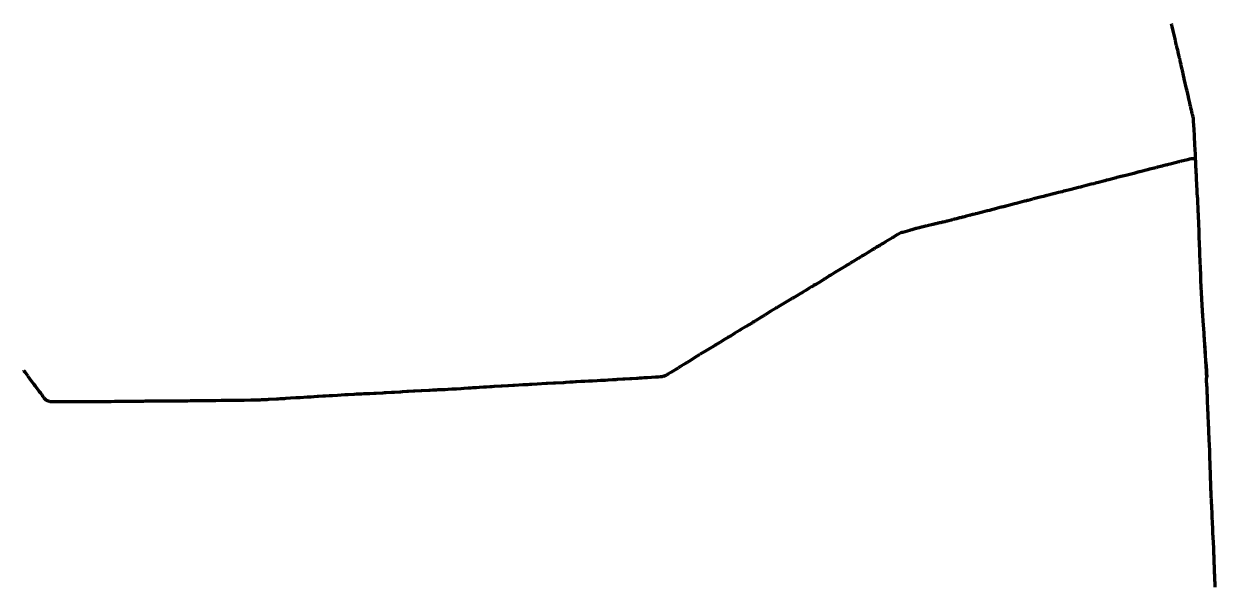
# Model space of a CAD drawing. Header units: metres. Extents: x 602313 to 604741, y 1147636 to 1148001.
# Drawn here: x 603969 to 604741, y 1147636 to 1148001 of the extents above; entities that cross this region are included whole.
import ezdxf

# ---------------------------------------------------------------- set-up
doc = ezdxf.new("R2010")
doc.units = ezdxf.units.M
doc.header["$MEASUREMENT"] = 0
doc.linetypes.add('DGN Style 3', pattern=[189.409098, 135.292213, -54.116885])
doc.linetypes.add('DGN Style 4', pattern=[216.602832, 108.23377, -54.116885, 0.135292, -54.116885])
doc.layers.add('TF_-_R_TOM_2', color=190, linetype='DGN Style 3', lineweight=53)
doc.layers.add('TF_G_---_Ledn-_2', color=40, linetype='DGN Style 4', lineweight=100)

msp = doc.modelspace()

# ---------------------------------------------------------------- linework, layer by layer
at = {"layer": 'TF_-_R_TOM_2'}
msp.add_polyline3d([(604734.89, 1147771.17, 38.697914), (604734.855156, 1147772.010503, 38.694327), (604734.86, 1147772.03, 38.69), (604734.84, 1147772.31, 38.7), (604734.81, 1147772.78, 38.67), (604734.72, 1147774.32, 38.59), (604734.64, 1147775.67, 38.66), (604734.58, 1147776.68, 38.72), (604734.45, 1147778.99, 38.73), (604734.19, 1147783.25, 38.75), (604733.98, 1147786.91, 38.74), (604733.95, 1147787.32, 38.74), (604733.95, 1147787.41, 38.73), (604733.88, 1147788.47, 38.57), (604733.73, 1147791.1, 38.42), (604733.67, 1147792.06, 38.35), (604733.62, 1147792.98, 38.31), (604733.53, 1147794.36, 38.28), (604733.45, 1147795.72, 38.33), (604733.33, 1147797.81, 38.46), (604733.28, 1147798.71, 38.59), (604733.24, 1147799.39, 38.68), (604733.11, 1147801.53, 38.64), (604732.99, 1147803.47, 38.6), (604732.83, 1147806.26, 38.54), (604732.71, 1147808.31, 38.49), (604732.43, 1147812.99, 38.4), (604732.41, 1147813.3, 38.39), (604732.35, 1147814.35, 38.34), (604732.213816, 1147816.672348, 38.269005)], dxfattribs=at)
at = {"layer": 'TF_G_---_Ledn-_2'}
for points in [[(604727.72, 1147915.95, 38.357454), (604727.709913, 1147915.990956, 38.357924), (604727.68, 1147916.69, 38.37), (604727.663745, 1147917.201715, 38.371344), (604727.53, 1147919.71, 38.37), (604727.36, 1147923.12, 38.38), (604727.33, 1147923.58, 38.38), (604727.123377, 1147927.725189, 38.390055), (604727.12, 1147927.75, 38.39), (604727.1, 1147928.1, 38.39), (604727.1, 1147928.14, 38.39), (604727.07, 1147928.79, 38.38), (604727.028948, 1147929.537319, 38.363548), (604726.88, 1147932.44, 38.31), (604726.87, 1147932.63, 38.3), (604726.86, 1147932.83, 38.31), (604726.58, 1147938.23, 38.32), (604726.56, 1147938.62, 38.35), (604726.5, 1147939.77, 38.28), (604726.49, 1147939.89, 38.28), (604726.479922, 1147940.120182, 38.288859), (604726.21, 1147941.15, 38.3), (604726.052189, 1147941.779371, 38.308368), (604725.79, 1147942.88, 38.32), (604725.77, 1147942.99, 38.32), (604725.69, 1147943.32, 38.3), (604725.46, 1147944.3, 38.55), (604725.41, 1147944.53, 38.61), (604725.33, 1147944.85, 38.7), (604725.17, 1147945.55, 39.12), (604725.02, 1147946.18, 39.49), (604724.78, 1147947.19, 40.01), (604724.69, 1147947.59, 40.2), (604724.68, 1147947.63, 40.22), (604724.58, 1147948.04, 40.31), (604724.41, 1147948.77, 40.69), (604724.33, 1147949.15, 40.86), (604724.15, 1147949.88, 40.99), (604724.07, 1147950.24, 41.01), (604723.47, 1147952.81, 40.99), (604723.23133, 1147953.827181, 41.013411), (604723.16, 1147954.14, 41.02), (604722.29, 1147957.93, 41.13), (604722.14, 1147958.59, 41.15), (604722, 1147959.22, 41.13), (604721.34, 1147962.13, 41.16), (604721.16, 1147962.92, 41.11), (604720.4903, 1147965.843811, 41.006281), (604720.47, 1147965.94, 41), (604720.03, 1147967.91, 40.86), (604719.81, 1147968.91, 40.82), (604719.77, 1147969.05, 40.79), (604719.7, 1147969.39, 40.83), (604719.53, 1147970.15, 40.84), (604719.29, 1147971.22, 40.9), (604719.12, 1147971.98, 40.74), (604718.99, 1147972.58, 40.61), (604718.94, 1147972.78, 40.53), (604718.59, 1147974.39, 39.58), (604718.5, 1147974.78, 39.35), (604718.45, 1147975.02, 39.25), (604718.42, 1147975.13, 39.17), (604718.16, 1147976.32, 38.55), (604718.09, 1147976.63, 38.42), (604717.91, 1147977.4, 38.08), (604717.82, 1147977.84, 37.88), (604717.808699, 1147977.8701, 37.871258), (604717.75, 1147978.13, 37.76), (604717.69, 1147978.39, 37.7), (604717.65, 1147978.54, 37.65), (604717.6, 1147978.76, 37.63), (604717.57, 1147978.88, 37.63), (604717.53, 1147979.03, 37.62), (604717.47, 1147979.3, 37.59), (604717.05, 1147981.04, 37.46), (604716.98, 1147981.35, 37.54), (604716.63, 1147982.81, 37.57), (604716.49, 1147983.42, 37.58), (604716.44, 1147983.61, 37.7), (604716.26, 1147984.38, 38.06), (604715.95, 1147985.66, 38.74), (604715.73, 1147986.57, 39.28), (604715.64, 1147986.98, 39.37), (604715.53, 1147987.43, 39.54), (604715.14, 1147989.05, 40.33), (604715.12, 1147989.14, 40.38), (604715.09, 1147989.26, 40.42), (604715.04, 1147989.46, 40.42), (604715, 1147989.63, 40.46), (604714.91923, 1147989.979671, 40.556743), (604714.78, 1147990.61, 40.72), (604714.7, 1147990.93, 40.8), (604714.69, 1147990.97, 40.81), (604714.57, 1147991.49, 40.83), (604714.54, 1147991.65, 40.83), (604714.53, 1147991.68, 40.83), (604713.36, 1147996.77, 40.86), (604712.683648, 1147999.746584, 40.839818), (604712.51, 1148000.48, 40.83), (604712.46, 1148000.69, 40.83), (604712.32, 1148001.32, 40.83), (604712.3, 1148001.39, 40.82)], [(604727.81, 1147914.02, 38.388525), (604727.690232, 1147914.001201, 38.398626), (604727.599434, 1147913.982776, 38.406384), (604726.83, 1147913.97, 38.47), (604726.55, 1147913.97, 38.44), (604726.458886, 1147913.965855, 38.425011), (604725.62, 1147913.92, 38.27), (604725.046942, 1147913.893621, 38.255703), (604723.95, 1147913.64, 38.23), (604723.781296, 1147913.598431, 38.225746), (604722.54, 1147913.29, 38.21), (604717.8, 1147912.1, 38.06), (604717.58, 1147912.04, 38.05), (604716.98, 1147911.89, 38.03), (604712.32, 1147910.72, 37.91), (604709.35, 1147909.98, 37.8), (604708.95, 1147909.88, 37.8), (604708.36, 1147909.73, 37.85), (604707.43, 1147909.5, 37.91), (604706.61, 1147909.29, 37.76), (604706.32, 1147909.22, 37.78), (604705.32, 1147908.97, 37.73), (604705.05, 1147908.9, 37.84), (604704.31, 1147908.71, 37.82), (604703.183996, 1147908.427765, 37.795142), (604702.61, 1147908.29, 37.78), (604702.56, 1147908.27, 37.81), (604702.48, 1147908.25, 37.79), (604702.22, 1147908.19, 37.77), (604701.2, 1147907.93, 37.77), (604701.06, 1147907.9, 37.77), (604698.26, 1147907.19, 37.74), (604698.15, 1147907.16, 37.73), (604698.04, 1147907.13, 37.73), (604696.79, 1147906.82, 37.72), (604692.64, 1147905.77, 37.68), (604691.69, 1147905.53, 37.68), (604691.211291, 1147905.405779, 37.668647), (604690.49, 1147905.23, 37.65), (604687.73, 1147904.52, 37.62), (604682.61, 1147903.22, 37.57), (604681.6, 1147902.96, 37.56), (604680.79, 1147902.76, 37.62), (604680.55, 1147902.7, 37.62), (604680.51, 1147902.69, 37.61), (604679.41, 1147902.41, 37.53), (604679.218771, 1147902.363561, 37.530585), (604678.88, 1147902.27, 37.53), (604678.48, 1147902.17, 37.51), (604676.83, 1147901.74, 37.49), (604676.73, 1147901.71, 37.51), (604676.64, 1147901.69, 37.5), (604676.31, 1147901.6, 37.5), (604671.66, 1147900.39, 37.45), (604670.12, 1147899.99, 37.35), (604669.63, 1147899.86, 37.46), (604669.12, 1147899.73, 37.45), (604667.324878, 1147899.259395, 37.482691), (604665.81, 1147898.88, 37.51), (604662.91, 1147898.14, 37.47), (604662.7, 1147898.08, 37.47), (604662.38, 1147898, 37.44), (604662.2, 1147897.96, 37.45), (604661.68, 1147897.82, 37.44), (604660.28, 1147897.47, 37.45), (604657.89, 1147896.86, 37.47), (604656.98, 1147896.62, 37.47), (604653.85, 1147895.83, 37.48), (604653.2, 1147895.66, 37.48), (604652.01, 1147895.36, 37.48), (604647.23, 1147894.14, 37.47), (604643.52, 1147893.2, 37.51), (604643.418891, 1147893.174831, 37.512722), (604642.27, 1147892.88, 37.53), (604641.89, 1147892.78, 37.56), (604641.35, 1147892.64, 37.57), (604639.03, 1147892.05, 37.53), (604636.7, 1147891.46, 37.53), (604635.97, 1147891.28, 37.51), (604635.52, 1147891.16, 37.54), (604633.48, 1147890.64, 37.53), (604631.57, 1147890.16, 37.48), (604631.54, 1147890.15, 37.48), (604631.49, 1147890.14, 37.48), (604631.456384, 1147890.132424, 37.480897), (604631.14, 1147890.05, 37.47), (604630.56, 1147889.9, 37.54), (604629.37, 1147889.59, 37.52), (604627.27, 1147889.04, 37.56), (604622.87, 1147887.9, 37.54), (604622.68, 1147887.85, 37.54), (604622.56, 1147887.82, 37.54), (604622.48, 1147887.8, 37.54), (604619.482078, 1147887.019429, 37.557378), (604618.7, 1147886.82, 37.56), (604617.71, 1147886.56, 37.55), (604617.12, 1147886.41, 37.52), (604614.1, 1147885.62, 37.49), (604612.49, 1147885.21, 37.48), (604609.76, 1147884.5, 37.5), (604607.607996, 1147883.935494, 37.505823), (604606.74, 1147883.72, 37.51), (604605.03, 1147883.28, 37.52), (604605.01, 1147883.27, 37.52), (604604.4, 1147883.12, 37.56), (604604.11, 1147883.04, 37.63), (604603.4, 1147882.86, 37.83), (604603.17, 1147882.8, 37.81), (604602.5, 1147882.63, 37.79), (604602.35, 1147882.59, 37.76), (604601.99, 1147882.5, 37.85), (604597.98, 1147881.47, 37.99), (604597.49, 1147881.34, 38.02), (604595.614326, 1147880.864296, 38.121695), (604594.31, 1147880.53, 38.19), (604593.1, 1147880.23, 38.26), (604592.77, 1147880.15, 38.29), (604589.9, 1147879.42, 38.01), (604588.94, 1147879.18, 37.95), (604586.55, 1147878.58, 37.9), (604585.47, 1147878.31, 37.92), (604585.119774, 1147878.222161, 37.879789), (604584.65, 1147878.09, 37.83), (604583.73198, 1147877.849741, 37.721909), (604583.46, 1147877.78, 37.69), (604582.72, 1147877.6, 37.61), (604581.95, 1147877.4, 37.69), (604581.4, 1147877.26, 37.68), (604581.17, 1147877.2, 37.69), (604579.2, 1147876.7, 37.68), (604578.16, 1147876.44, 37.63), (604577.3, 1147876.22, 37.67), (604576.81, 1147876.1, 37.6), (604576.26, 1147875.96, 37.63), (604575.53, 1147875.78, 37.69), (604574.81, 1147875.59, 37.6), (604574.63, 1147875.55, 37.56), (604574.41, 1147875.49, 37.56), (604574.23, 1147875.45, 37.56), (604573.61001, 1147875.290939, 37.598748), (604572.94, 1147875.11, 37.64), (604571.819471, 1147874.806355, 37.591935), (604571.63, 1147874.77, 37.58), (604571, 1147874.63, 37.56), (604570.543624, 1147874.531583, 37.52016), (604570.14, 1147874.42, 37.49), (604569.64, 1147874.27, 37.49), (604569.57, 1147874.26, 37.49), (604568.0396, 1147873.821032, 37.500431), (604567.95, 1147873.8, 37.5), (604567.27, 1147873.63, 37.51), (604566.87, 1147873.53, 37.46), (604566.561838, 1147873.45117, 37.403858), (604566.51, 1147873.44, 37.39), (604566.28, 1147873.39, 37.25), (604565.96, 1147873.31, 37.14), (604565.37, 1147873.17, 36.86), (604564.28, 1147872.92, 36.3), (604564.27, 1147872.92, 36.3), (604563.75, 1147872.8, 36.24), (604563.42, 1147872.72, 36), (604563.21, 1147872.67, 35.92), (604562.56, 1147872.52, 35.89), (604561.98, 1147872.39, 35.87), (604561.82, 1147872.35, 35.86), (604561.59, 1147872.3, 35.89), (604561.16, 1147872.2, 36.09), (604560.94, 1147872.15, 36.18), (604559.88, 1147871.9, 36.96), (604559.57, 1147871.83, 37.16), (604559.28, 1147871.76, 37.34), (604559.215768, 1147871.746282, 37.376711), (604559.2, 1147871.75, 37.39), (604559.13, 1147871.73, 37.41), (604559.06, 1147871.71, 37.45), (604558.98, 1147871.69, 37.49), (604558.35, 1147871.54, 37.69), (604558.02, 1147871.47, 37.72), (604557.7, 1147871.39, 37.69), (604556.743507, 1147871.155567, 37.715312), (604554.82, 1147870.71, 37.76), (604554.101075, 1147870.53856, 37.78422), (604553.94, 1147870.5, 37.79), (604553.73, 1147870.45, 37.79), (604553.43, 1147870.38, 37.83), (604552.976018, 1147870.28084, 37.857842), (604552.92, 1147870.27, 37.86), (604551.991156, 1147870.050599, 37.972696), (604551.980542, 1147870.009987, 37.968576), (604551.91, 1147869.99, 37.98), (604551.62, 1147869.92, 38.02), (604551.33, 1147869.86, 38.02), (604551.32, 1147869.85, 38.02), (604550.57, 1147869.67, 38.1), (604550.341957, 1147869.62247, 38.143197), (604549.55, 1147869.43, 38.28), (604548.2, 1147869.09, 38.36), (604547.89, 1147869.02, 38.36), (604547.1, 1147868.82, 38.35), (604546.7, 1147868.72, 38.33), (604546.652903, 1147868.70661, 38.33395), (604543.45, 1147867.79, 38.27), (604543.01, 1147867.66, 38.26), (604542.83, 1147867.61, 38.25), (604542.72, 1147867.58, 38.25), (604539.67, 1147866.7, 38.17), (604538.17, 1147866.26, 38.21), (604537.61, 1147866.1, 38.19), (604536.875004, 1147865.890007, 38.18908), (604535.47, 1147865.15, 38.19), (604535.23, 1147865.03, 38.19), (604534.89434, 1147864.849509, 38.185872), (604533.163467, 1147863.824148, 38.167734), (604532.2, 1147863.24, 38.16), (604531.96, 1147863.09, 38.16), (604531.8, 1147862.99, 38.15), (604531.56, 1147862.84, 38.15), (604527.09, 1147860.11, 38.07), (604525.44, 1147859.11, 38.11), (604524.86, 1147858.75, 38.11), (604523.23, 1147857.76, 38.06), (604522.653447, 1147857.401706, 38.066292), (604521.3, 1147856.59, 38.07), (604520, 1147855.81, 38.03), (604519.74, 1147855.65, 38.06), (604519.22, 1147855.34, 38.12), (604519.01, 1147855.21, 38.14), (604518.462693, 1147854.884445, 38.1135), (604517.79, 1147854.47, 38.08), (604517.1, 1147854.06, 38.13), (604515.45, 1147853.07, 38.16), (604514.73, 1147852.63, 38.15), (604514.11, 1147852.26, 38.14), (604513.74, 1147852.04, 38.12), (604512.72, 1147851.42, 38.09), (604512.37, 1147851.21, 38.07), (604512.115613, 1147851.060426, 38.05396), (604511.05, 1147850.42, 38), (604510.66, 1147850.18, 37.99), (604509.95, 1147849.75, 37.95), (604509.36, 1147849.4, 37.94), (604509.04, 1147849.2, 37.94), (604508.94, 1147849.14, 37.94), (604506.17, 1147847.47, 38.01), (604504.44, 1147846.44, 37.93), (604504.04, 1147846.19, 37.93), (604502.92, 1147845.52, 37.93), (604501.6, 1147844.72, 37.96), (604501.526198, 1147844.680154, 37.961763), (604497.93, 1147842.47, 37.97), (604497.91, 1147842.46, 37.97), (604497.9, 1147842.46, 37.97), (604497.88, 1147842.45, 37.97), (604494.24, 1147840.22, 38.02), (604492.19, 1147838.96, 38.06), (604491.8, 1147838.72, 38.07), (604490.996006, 1147838.228485, 38.073852), (604490.66, 1147838.02, 38.07), (604487.754204, 1147836.172063, 38.087226), (604487.5, 1147836.02, 38.09), (604486.72, 1147835.54, 38.11), (604485.06, 1147834.53, 38.12), (604481.84, 1147832.58, 38.13), (604480.47462, 1147831.746444, 38.144303), (604480.37, 1147831.69, 38.15), (604479.07, 1147830.9, 38.16), (604477.64, 1147830.04, 38.17), (604475.47, 1147828.72, 38.2), (604473.549923, 1147827.563983, 38.211139), (604472.53, 1147826.96, 38.22), (604472.37, 1147826.86, 38.22), (604469.6, 1147825.22, 38.26), (604467.47, 1147823.96, 38.3), (604466.85, 1147823.6, 38.31), (604466.546791, 1147823.422654, 38.318572), (604466.09, 1147823.15, 38.33), (604462.81, 1147821.17, 38.35), (604459.581651, 1147819.229783, 38.401536), (604457.62, 1147818.07, 38.43), (604456.78, 1147817.57, 38.45), (604456.686698, 1147817.516913, 38.446769), (604456.16, 1147817.19, 38.45), (604452.88, 1147815.17, 38.53), (604449.041257, 1147812.798531, 38.646308), (604448.61, 1147812.54, 38.66), (604447.75, 1147812.01, 38.69), (604446.97, 1147811.53, 38.7), (604442.81, 1147808.98, 38.79), (604441.56, 1147808.22, 38.82), (604440.82, 1147807.77, 38.83), (604438.54187, 1147806.366657, 38.860634), (604438.45, 1147806.32, 38.86), (604436.88, 1147805.36, 38.89), (604433.43, 1147803.26, 38.98), (604432.55, 1147802.73, 39), (604429.55, 1147800.91, 39.02), (604427.95108, 1147799.926389, 39.039682), (604426.64, 1147799.1, 39.05), (604425.682975, 1147798.500957, 39.070128), (604425.36, 1147798.31, 39.08), (604422.8, 1147796.79, 39.09), (604419.77, 1147795, 39.09), (604417.362414, 1147793.565097, 39.113124), (604416.7, 1147793.17, 39.12), (604416.45, 1147793.02, 39.12), (604415.79, 1147792.62, 39.13), (604412.16, 1147790.42, 39.17), (604411.025325, 1147789.740679, 39.181232), (604406.96, 1147787.26, 39.23), (604406.914981, 1147787.232244, 39.227107), (604406.74, 1147787.12, 39.23), (604406.38, 1147786.9, 39.24), (604402.9, 1147784.75, 39.36), (604400.65, 1147783.35, 39.44), (604398.55, 1147782.05, 39.49), (604397.74, 1147781.55, 39.51), (604396.352252, 1147780.691787, 39.545051), (604394.914092, 1147779.77994, 39.581378), (604394.23, 1147779.36, 39.6), (604393.05, 1147778.63, 39.63), (604392.67, 1147778.39, 39.64), (604391.94, 1147777.94, 39.65), (604389.06, 1147776.16, 39.73), (604387.91, 1147775.45, 39.74), (604386.06, 1147774.3, 39.73), (604385.860652, 1147774.178539, 39.731438), (604385.19, 1147773.75, 39.74), (604384.867969, 1147773.548298, 39.748437), (604383.29, 1147772.99, 39.79), (604382.94, 1147772.87, 39.79), (604382.77, 1147772.81, 39.78), (604382.72, 1147772.8, 39.78), (604382.652579, 1147772.772283, 39.781627), (604382.63, 1147772.77, 39.78), (604382.5, 1147772.76, 39.79), (604381.680246, 1147772.681654, 39.739474), (604381.4, 1147772.66, 39.72), (604379.75, 1147772.55, 39.77), (604379.3, 1147772.52, 39.77), (604378.98, 1147772.5, 39.77), (604378.24, 1147772.45, 39.78), (604378.07, 1147772.44, 39.77), (604372.9, 1147772.09, 39.71), (604372.25, 1147772.05, 39.71), (604371.96, 1147772.03, 39.71), (604370.82, 1147771.95, 39.7), (604369.300745, 1147771.848428, 39.707101), (604367.74, 1147771.75, 39.71), (604366.7, 1147771.69, 39.71), (604366.44, 1147771.67, 39.71), (604365.89, 1147771.64, 39.71), (604362.82, 1147771.44, 39.71), (604362.17, 1147771.4, 39.69), (604361.71, 1147771.37, 39.68), (604361.39, 1147771.35, 39.69), (604358.23, 1147771.16, 39.7), (604357.45, 1147771.11, 39.7), (604357.003988, 1147771.082984, 39.705266), (604353.34, 1147770.86, 39.71), (604352.62, 1147770.82, 39.72), (604352.02, 1147770.78, 39.72), (604350.32, 1147770.68, 39.68), (604347.28, 1147770.5, 39.72), (604345.51, 1147770.4, 39.74), (604344.746425, 1147770.347013, 39.741614), (604342.56, 1147770.24, 39.75), (604340.21, 1147770.11, 39.76), (604337.28, 1147769.96, 39.78), (604334.69, 1147769.83, 39.8), (604332.401808, 1147769.712561, 39.822299), (604332.21, 1147769.7, 39.82), (604329.72, 1147769.57, 39.85), (604327.02, 1147769.43, 39.85), (604326.224108, 1147769.385541, 39.858254), (604324.64, 1147769.27, 39.87), (604322.69, 1147769.12, 39.88), (604320.052863, 1147768.918157, 39.867978), (604318.82, 1147768.86, 39.86), (604318.21, 1147768.83, 39.87), (604313.32, 1147768.58, 39.9), (604312.14, 1147768.52, 39.91), (604308.1, 1147768.32, 39.87), (604307.84, 1147768.3, 39.87), (604307.769027, 1147768.302317, 39.873379), (604307.37, 1147768.28, 39.88), (604301.55, 1147767.95, 39.84), (604301.36, 1147767.94, 39.84), (604297.97, 1147767.75, 39.82), (604296.85, 1147767.68, 39.81), (604296.76, 1147767.68, 39.81), (604295.362648, 1147767.599254, 39.816964), (604292.48, 1147767.42, 39.82), (604292.33, 1147767.41, 39.82), (604292.22, 1147767.4, 39.82), (604286.76, 1147767.06, 39.82), (604286.44, 1147767.04, 39.82), (604285.75, 1147767, 39.82), (604282.974089, 1147766.815424, 39.81935), (604282.53, 1147766.8, 39.82), (604278.89, 1147766.6, 39.85), (604278.11, 1147766.56, 39.85), (604273.71, 1147766.33, 39.87), (604272.21, 1147766.25, 39.87), (604270.719081, 1147766.16942, 39.87665), (604268.66, 1147766.04, 39.88), (604266.74, 1147765.91, 39.89), (604263.96, 1147765.73, 39.89), (604261.99, 1147765.6, 39.9), (604259.74, 1147765.46, 39.87), (604258.53152, 1147765.38164, 39.875281), (604256.79, 1147765.27, 39.88), (604253.99, 1147765.09, 39.88), (604251.94, 1147764.96, 39.89), (604249.16, 1147764.78, 39.87), (604246.7, 1147764.63, 39.84), (604246.142603, 1147764.588817, 39.837165), (604243.58, 1147764.46, 39.82), (604241.56, 1147764.36, 39.78), (604237.88, 1147764.18, 39.75), (604237.12, 1147764.15, 39.74), (604236.55, 1147764.12, 39.73), (604233.73778, 1147763.975762, 39.698093), (604231.86, 1147763.88, 39.68), (604231.3, 1147763.85, 39.67), (604226.68, 1147763.61, 39.62), (604226.34, 1147763.59, 39.62), (604222.21, 1147763.37, 39.59), (604221.43273, 1147763.329736, 39.57758), (604218.19, 1147763.14, 39.54), (604217.16, 1147763.08, 39.52), (604214.3, 1147762.91, 39.48), (604213.02, 1147762.83, 39.46), (604212.49, 1147762.8, 39.45), (604209.116168, 1147762.595097, 39.395995), (604207.22, 1147762.5, 39.37), (604203.62, 1147762.31, 39.27), (604202.66, 1147762.25, 39.24), (604201.46, 1147762.19, 39.21), (604197.28, 1147761.97, 39.09), (604196.810761, 1147761.940078, 39.07713), (604195.68, 1147761.89, 39.05), (604193.14, 1147761.77, 38.95), (604189.29, 1147761.59, 38.83), (604187.77, 1147761.52, 38.79), (604184.88, 1147761.39, 38.72), (604184.466509, 1147761.365657, 38.712404), (604182.86, 1147761.28, 38.67), (604179.15, 1147761.06, 38.64), (604178.368634, 1147761.007456, 38.627057), (604176.91, 1147760.92, 38.6), (604174.55, 1147760.78, 38.59), (604172.129921, 1147760.630809, 38.584536), (604172.07, 1147760.63, 38.58), (604168.93, 1147760.44, 38.57), (604166.83, 1147760.32, 38.56), (604164.49, 1147760.18, 38.56), (604162.71, 1147760.08, 38.54), (604159.822744, 1147759.905806, 38.553747), (604158.95, 1147759.85, 38.56), (604156.74, 1147759.71, 38.56), (604154.88, 1147759.6, 38.57), (604152.47, 1147759.44, 38.61), (604147.88, 1147759.15, 38.66), (604147.515588, 1147759.130763, 38.658462), (604146.72, 1147759.08, 38.66), (604145.28, 1147758.99, 38.66), (604141.81, 1147758.78, 38.66), (604138.67, 1147758.58, 38.66), (604137.8, 1147758.53, 38.66), (604135.987462, 1147758.421802, 38.639885)], [(604727.81, 1147914.02, 38.388525), (604727.791583, 1147914.109277, 38.387867), (604727.787812, 1147914.418665, 38.38075), (604727.74, 1147915.7, 38.35), (604727.73, 1147915.78, 38.35), (604727.727338, 1147915.900197, 38.356729), (604727.718324, 1147915.950593, 38.357413)], [(604740.51, 1147636.4, 40.59), (604740.51, 1147636.58, 40.5), (604740.5, 1147636.91, 40.61), (604740.47, 1147638.51, 40.57), (604740.47, 1147638.7, 40.57), (604740.47, 1147638.91, 40.58), (604740.463801, 1147639.273478, 40.605612), (604740.46, 1147639.3, 40.61), (604740.45, 1147639.36, 40.61), (604740.45, 1147639.41, 40.61), (604740.381782, 1147640.665793, 40.721694), (604740.34, 1147641.54, 40.8), (604740.32, 1147642.17, 40.81), (604740.3, 1147642.53, 40.76), (604740.27, 1147643.2, 40.79), (604740.215648, 1147644.409246, 40.78688), (604740.18, 1147645.56, 40.78), (604740.16, 1147645.99, 40.79), (604740.09, 1147647.89, 40.87), (604740.01, 1147649.87, 40.89), (604740, 1147650.27, 40.88), (604739.95, 1147651.51, 40.82), (604739.92, 1147652.41, 40.83), (604739.9, 1147653, 40.9), (604739.86, 1147654.08, 40.88), (604739.84, 1147654.53, 40.89), (604739.84, 1147654.59, 40.88), (604739.82, 1147655.03, 40.97), (604739.79, 1147655.92, 40.91), (604739.78, 1147656.18, 40.88), (604739.77, 1147656.3, 40.89), (604739.76, 1147656.61, 40.89), (604739.759253, 1147656.650722, 40.887024), (604739.72, 1147657.7, 40.77), (604739.72, 1147657.87, 40.75), (604739.7, 1147658.26, 40.87), (604739.68, 1147658.72, 41.01), (604739.68, 1147658.82, 41.04), (604739.68, 1147658.96, 41.06), (604739.64, 1147659.96, 41.3), (604739.63, 1147660.16, 41.41), (604739.63, 1147660.26, 41.43), (604739.59, 1147661.24, 41.8), (604739.56, 1147662.28, 41.87), (604739.47, 1147664.65, 41.9), (604739.435035, 1147665.479343, 41.887381), (604739.21, 1147668.38, 41.83), (604739.15679, 1147669.045091, 41.800377), (604739.08, 1147671.04, 41.72), (604738.96, 1147673.88, 41.6), (604738.92, 1147674.72, 41.48), (604738.91, 1147675.07, 41.42), (604738.9, 1147675.16, 41.42), (604738.89, 1147675.36, 41.35), (604738.83, 1147676.98, 40.68), (604738.75, 1147678.73, 40.66), (604738.7, 1147679.9, 40.66), (604738.7, 1147680.05, 40.66), (604738.67, 1147680.68, 40.54), (604738.66, 1147680.88, 40.51), (604738.65, 1147681.07, 40.54), (604738.641755, 1147681.397972, 40.589468), (604738.63, 1147681.69, 40.64), (604738.62, 1147681.77, 40.63), (604738.61, 1147682.09, 40.53), (604738.57, 1147682.78, 40.5), (604738.48, 1147684.69, 40.47), (604738.33, 1147687.8, 40.36), (604738.3, 1147688.47, 40.31), (604738.24, 1147689.66, 40.36), (604738.2, 1147690.55, 40.37), (604738.15, 1147691.55, 40.24), (604738.15, 1147691.67, 40.23), (604738.12, 1147692.23, 40.23), (604738.09, 1147692.84, 40.3), (604738.07, 1147693.12, 40.29), (604738.039667, 1147693.852373, 40.235724), (604738.02, 1147694.27, 40.2), (604737.99, 1147695.17, 40.18), (604737.97, 1147695.59, 40.22), (604737.953659, 1147696.05447, 40.176847), (604737.95, 1147696.07, 40.17), (604737.93, 1147696.52, 40.17), (604737.86, 1147698.11, 40.22), (604737.84, 1147698.45, 40.2), (604737.8, 1147699.51, 40.14), (604737.780133, 1147699.889286, 40.115414), (604737.74, 1147701.59, 40.03), (604737.744924, 1147701.630019, 40.030736), (604737.71, 1147702.34, 40.05), (604737.69, 1147702.89, 40), (604737.66, 1147703.94, 40.02), (604737.55, 1147706.85, 40.03), (604737.51, 1147707.91, 40.02), (604737.5, 1147708.26, 40.05), (604737.47, 1147709.15, 40.06), (604737.46, 1147709.39, 40.02), (604737.439142, 1147709.887471, 40.014565), (604737.39, 1147711.42, 39.99), (604737.34, 1147713.02, 40), (604737.343832, 1147713.169769, 39.988119), (604737.33, 1147713.47, 39.97), (604737.25, 1147716.12, 39.93), (604737.21, 1147717.13, 39.99), (604737.14, 1147719.49, 39.8), (604737.14, 1147719.57, 39.8), (604737.14, 1147719.63, 39.8), (604737.07, 1147721.58, 39.81), (604737.07, 1147721.84, 39.84), (604737.05, 1147722.35, 39.81), (604737.02, 1147723.36, 39.85), (604736.980064, 1147724.539912, 39.853202), (604736.96, 1147725.09, 39.86), (604736.95, 1147725.26, 39.85), (604736.83, 1147728.2, 39.74), (604736.82, 1147728.29, 39.74), (604736.79, 1147729.01, 39.71), (604736.69, 1147731.38, 39.63), (604736.68, 1147731.72, 39.62), (604736.64, 1147732.53, 39.6), (604736.641543, 1147732.627528, 39.602392), (604736.44503, 1147736.842546, 39.52152), (604736.43, 1147737.32, 39.51), (604736.41, 1147737.65, 39.56), (604736.36, 1147738.81, 39.47), (604736.31, 1147739.85, 39.44), (604736.24, 1147741.31, 39.43), (604736.18, 1147742.61, 39.41), (604736.15, 1147743.37, 39.41), (604735.99, 1147746.76, 39.36), (604735.93, 1147748.17, 39.34), (604735.880208, 1147749.176381, 39.336393), (604735.87, 1147749.53, 39.34), (604735.853245, 1147750.796695, 39.291564), (604735.84, 1147751.09, 39.28), (604735.77, 1147752.7, 39.1), (604735.74, 1147753.44, 39.08), (604735.64, 1147755.69, 39.03), (604735.63, 1147756, 39.02), (604735.62, 1147756.12, 39.01), (604735.58, 1147757.05, 38.82), (604735.573845, 1147757.393825, 38.803306), (604735.55, 1147757.93, 38.78), (604735.44, 1147760.62, 38.54), (604735.37, 1147762.19, 38.37), (604735.324699, 1147763.440335, 38.274304), (604735.29, 1147764.13, 38.22), (604735.241633, 1147765.312062, 38.131079), (604735.13, 1147767.25, 37.99), (604735.080489, 1147768.245693, 37.90623), (604734.96, 1147769.41, 37.81), (604734.945517, 1147769.539026, 37.801812), (604734.91, 1147770.81, 37.7), (604734.896802, 1147771.090147, 37.698278), (604734.887974, 1147771.170558, 37.697898), (604734.855156, 1147772.010503, 37.694327), (604734.87, 1147772.03, 37.69), (604735.05, 1147772.34, 37.7), (604735.290236, 1147772.762882, 37.677087), (604735.25, 1147773.29, 37.64), (604735.18, 1147774.38, 37.59), (604735.11, 1147775.35, 37.64), (604735.01, 1147776.69, 37.72), (604734.81, 1147779.66, 37.73), (604734.55, 1147783.28, 37.75), (604734.33, 1147786.49, 37.74), (604734.26, 1147787.38, 37.74), (604734.25, 1147787.56, 37.71), (604734.19, 1147788.51, 37.57), (604734.02, 1147790.89, 37.43), (604733.94, 1147792.06, 37.35), (604733.86, 1147793.17, 37.31), (604733.77, 1147794.36, 37.28), (604733.66, 1147795.94, 37.34), (604733.54, 1147797.76, 37.45), (604733.46, 1147798.88, 37.61), (604733.42, 1147799.42, 37.69), (604733.3, 1147801.14, 37.65), (604733.14, 1147803.47, 37.6), (604732.92, 1147806.62, 37.53), (604732.8, 1147808.31, 37.49), (604732.47, 1147813.02, 37.4), (604732.45, 1147813.3, 37.39), (604732.38, 1147814.28, 37.35), (604732.213816, 1147816.672348, 37.269005), (604732.255779, 1147816.771765, 37.267142), (604732.18, 1147817.97, 37.23), (604732.13, 1147818.68, 37.21), (604732.124855, 1147818.774485, 37.230667), (604732.11, 1147818.89, 37.26), (604732.07, 1147819.69, 37.43), (604732.07, 1147819.73, 37.44), (604731.99, 1147820.99, 38.03), (604731.97, 1147821.35, 38.14), (604731.83, 1147823.86, 38.28), (604731.83, 1147823.91, 38.29), (604731.82, 1147823.94, 38.29), (604731.78, 1147824.68, 38.36), (604731.73, 1147825.63, 38.39), (604731.64, 1147827.16, 38.52), (604731.625338, 1147827.345839, 38.516726), (604731.62, 1147827.78, 38.51), (604731.619247, 1147828.026604, 38.537874), (604731.56, 1147828.94, 38.64), (604731.5, 1147829.79, 38.64), (604731.45, 1147830.46, 38.58), (604731.4, 1147831.07, 38.6), (604731.361944, 1147831.691602, 38.611522), (604731.36, 1147831.83, 38.61), (604731.30399, 1147834.273883, 38.681181), (604731.25, 1147836.75, 38.75), (604731.231994, 1147837.715382, 38.767083), (604731.23, 1147837.73, 38.77), (604731.21, 1147838.39, 38.82), (604731.17, 1147839.59, 38.82), (604731.164243, 1147839.847704, 38.82551), (604731.07, 1147841.7, 38.84), (604731.03, 1147842.61, 38.69), (604731.02, 1147842.88, 38.7), (604731.01, 1147843.16, 38.72), (604730.95, 1147844.29, 38.84), (604730.92, 1147844.96, 38.73), (604730.9, 1147845.51, 38.69), (604730.793399, 1147847.826514, 38.692163), (604730.78, 1147847.98, 38.69), (604730.75, 1147848.8, 38.75), (604730.67, 1147850.77, 38.74), (604730.64, 1147851.6, 38.62), (604730.53, 1147854.37, 38.61), (604730.52, 1147854.63, 38.61), (604730.49, 1147855.25, 38.59), (604730.48, 1147855.61, 38.6), (604730.41, 1147857.36, 38.57), (604730.297984, 1147860.118574, 38.52663), (604730.3, 1147860.13, 38.53), (604730.24, 1147861.77, 38.49), (604730.16, 1147864.05, 38.49), (604730.0684, 1147866.684711, 38.488954), (604730.068717, 1147867.704485, 38.487485), (604730.07, 1147867.82, 38.49), (604729.93, 1147871.02, 38.49), (604729.86, 1147872.7, 38.51), (604729.837029, 1147873.129826, 38.520289), (604729.72, 1147875.86, 38.59), (604729.68, 1147876.79, 38.59), (604729.62, 1147878.34, 38.48), (604729.56, 1147879.63, 38.47), (604729.48, 1147881.38, 38.42), (604729.43, 1147882.7, 38.43), (604729.32, 1147885.18, 38.43), (604729.311431, 1147885.443096, 38.426644), (604729.270941, 1147886.923838, 38.419072), (604729.19, 1147887.81, 38.41), (604728.841683, 1147891.453299, 38.40126), (604728.83, 1147891.63, 38.4), (604728.81, 1147892.44, 38.4), (604728.77, 1147893.58, 38.43), (604728.67, 1147896.78, 38.47), (604728.65, 1147897.18, 38.4), (604728.642706, 1147897.578887, 38.399768), (604728.48, 1147900.79, 38.38), (604728.36, 1147903.2, 38.36), (604728.34, 1147903.65, 38.47), (604728.33, 1147903.86, 38.46), (604728.28, 1147904.82, 38.44), (604728.25, 1147905.44, 38.36), (604728.198288, 1147906.37924, 38.354422), (604728.16, 1147907.12, 38.35), (604728.081723, 1147908.542516, 38.355223), (604727.969273, 1147909.975066, 38.356065), (604727.91, 1147911.43, 38.36), (604727.9, 1147911.94, 38.36), (604727.88, 1147912.38, 38.35), (604727.88, 1147912.45, 38.35), (604727.83, 1147913.58, 38.4), (604727.818045, 1147913.918084, 38.390321), (604727.810008, 1147914.018479, 38.388561)], [(604135.99, 1147758.42, 38.639976), (604135.107828, 1147758.367706, 38.63072), (604133.67, 1147758.28, 38.62), (604132.65, 1147758.22, 38.61), (604127.857392, 1147757.942019, 38.578102), (604127.39, 1147757.92, 38.57), (604126.7, 1147757.88, 38.57), (604126.08, 1147757.85, 38.57), (604122.881603, 1147757.690539, 38.582113), (604122.18, 1147757.66, 38.58), (604121.99, 1147757.66, 38.59), (604118.407412, 1147757.520292, 38.569902), (604116.66, 1147757.48, 38.56), (604116.13, 1147757.47, 38.56), (604111.65, 1147757.38, 38.55), (604111.6, 1147757.38, 38.55), (604111.08, 1147757.37, 38.54), (604110.542839, 1147757.356086, 38.538578), (604108.44, 1147757.35, 38.52), (604108.38, 1147757.35, 38.53), (604108.32, 1147757.35, 38.52), (604108.23, 1147757.35, 38.52), (604107.04, 1147757.34, 38.5), (604103.19, 1147757.32, 38.47), (604102.63, 1147757.32, 38.47), (604102.36, 1147757.31, 38.47), (604098.168785, 1147757.293238, 38.415184), (604098.04, 1147757.29, 38.41), (604097.64, 1147757.28, 38.4), (604096.8, 1147757.27, 38.38), (604093.46, 1147757.23, 38.46), (604091.76, 1147757.2, 38.55), (604091.44, 1147757.2, 38.59), (604090.94, 1147757.19, 38.58), (604090.57, 1147757.19, 38.59), (604090.08, 1147757.18, 38.58), (604088.99, 1147757.17, 38.55), (604088.504853, 1147757.155189, 38.516444), (604088.22, 1147757.16, 38.49), (604087.71, 1147757.15, 38.56), (604086.9, 1147757.15, 38.52), (604086.58, 1147757.15, 38.52), (604085.834138, 1147757.138761, 38.523855), (604085.03, 1147757.13, 38.53), (604084.88, 1147757.13, 38.53), (604084.84, 1147757.13, 38.54), (604083.86, 1147757.12, 38.45), (604083.44, 1147757.11, 38.41), (604083.42, 1147757.11, 38.41), (604082.08, 1147757.1, 38.5), (604081.96, 1147757.1, 38.51), (604081.48, 1147757.09, 38.53), (604080.17, 1147757.08, 38.59), (604079.91, 1147757.07, 38.58), (604078.25, 1147757.05, 38.47), (604077.09, 1147757.04, 38.4), (604076.84, 1147757.04, 38.41), (604076.76, 1147757.04, 38.4), (604075.02, 1147757.02, 38.45), (604074.5, 1147757.01, 38.48), (604073.488252, 1147757.003744, 38.47142), (604072.89, 1147757, 38.47), (604071.83, 1147756.99, 38.53), (604071.16, 1147756.99, 38.55), (604069.45, 1147756.98, 38.49), (604068.14, 1147756.98, 38.45), (604067.91, 1147756.98, 38.47), (604065.99, 1147756.97, 38.45), (604064.01, 1147756.96, 38.48), (604063.81, 1147756.96, 38.52), (604063.65, 1147756.96, 38.48), (604063.27, 1147756.96, 38.53), (604062.9, 1147756.96, 38.51), (604062.72, 1147756.96, 38.53), (604061.93, 1147756.95, 38.66), (604061.51, 1147756.95, 38.7), (604061.145566, 1147756.949663, 38.700131), (604060.93, 1147756.95, 38.7), (604059.7, 1147756.94, 38.58), (604059.44, 1147756.94, 38.5), (604059.415007, 1147756.944075, 38.50117), (604058.44, 1147756.93, 38.49), (604056.79, 1147756.91, 38.56), (604056.34, 1147756.91, 38.46), (604056.13, 1147756.9, 38.46), (604056.05, 1147756.9, 38.46), (604055.77, 1147756.9, 38.49), (604054.85, 1147756.89, 38.6), (604054.31, 1147756.88, 38.61), (604054.26, 1147756.88, 38.6), (604053.97, 1147756.88, 38.59), (604052.85, 1147756.87, 38.5), (604052.04, 1147756.86, 38.44), (604050.7, 1147756.85, 38.45), (604050.61, 1147756.84, 38.45), (604050.55, 1147756.84, 38.45), (604050.03, 1147756.84, 38.47), (604049.95, 1147756.84, 38.48), (604049.33, 1147756.83, 38.42), (604049.300509, 1147756.825854, 38.429082), (604049.2, 1147756.83, 38.45), (604048.32, 1147756.82, 38.49), (604047.76, 1147756.81, 38.55), (604047.6, 1147756.81, 38.55), (604046.6, 1147756.8, 38.46), (604046.24, 1147756.79, 38.51), (604045.67, 1147756.79, 38.57), (604044.94, 1147756.78, 38.47), (604044.84, 1147756.78, 38.48), (604044.72, 1147756.78, 38.49), (604043.73, 1147756.77, 38.68), (604043.18, 1147756.76, 38.68), (604041.93, 1147756.74, 38.59), (604041.68, 1147756.74, 38.59), (604040.17, 1147756.72, 38.59), (604039.59, 1147756.72, 38.61), (604039.38, 1147756.71, 38.59), (604038.53, 1147756.7, 38.47), (604038.29, 1147756.7, 38.44), (604038.23, 1147756.7, 38.44), (604038.16, 1147756.7, 38.44), (604036.384844, 1147756.682355, 38.433496), (604036.3, 1147756.68, 38.43), (604036.27, 1147756.68, 38.44), (604036.21, 1147756.68, 38.45), (604036.11, 1147756.68, 38.45), (604034.69, 1147756.66, 38.6), (604034.34, 1147756.66, 38.54), (604033.36, 1147756.65, 38.61), (604032.49, 1147756.64, 38.58), (604032.37, 1147756.64, 38.59), (604032, 1147756.64, 38.55), (604031.38, 1147756.63, 38.48), (604030.93, 1147756.63, 38.55), (604030.01, 1147756.62, 38.55), (604029.3, 1147756.61, 38.5), (604028.72, 1147756.61, 38.51), (604027.76, 1147756.6, 38.52), (604025.49, 1147756.58, 38.61), (604024.730189, 1147756.565024, 38.600403), (604024.53, 1147756.56, 38.6), (604024.059227, 1147756.528522, 38.577295), (604023.83, 1147756.53, 38.57), (604022.48, 1147756.52, 38.49), (604021.47, 1147756.52, 38.56), (604020.7, 1147756.52, 38.61), (604020.17, 1147756.52, 38.45), (604020.15, 1147756.52, 38.45), (604020.02, 1147756.52, 38.45), (604018.66, 1147756.51, 38.52), (604017.76, 1147756.51, 38.53), (604017.57, 1147756.51, 38.55), (604017.13, 1147756.51, 38.51), (604016.5, 1147756.51, 38.57), (604015.6, 1147756.5, 38.47), (604014.94, 1147756.5, 38.45), (604014.11, 1147756.5, 38.55), (604012.92, 1147756.49, 38.61), (604012.53, 1147756.49, 38.61), (604012.51, 1147756.49, 38.61), (604012.47, 1147756.49, 38.61), (604011.645911, 1147756.485241, 38.514222), (604011.37, 1147756.49, 38.48), (604011.03, 1147756.49, 38.49), (604010.49, 1147756.48, 38.48), (604009.96, 1147756.48, 38.48), (604009.04, 1147756.48, 38.53), (604008.54, 1147756.47, 38.49), (604007.88, 1147756.47, 38.49), (604007.74, 1147756.47, 38.5), (604006.68, 1147756.46, 38.48), (604006.1, 1147756.46, 38.5), (604004.43, 1147756.45, 38.6), (604004.22, 1147756.45, 38.6), (604003.52, 1147756.44, 38.59), (604003.23, 1147756.44, 38.56), (604003.12, 1147756.44, 38.57), (604000.4, 1147756.43, 38.38), (604000.38, 1147756.43, 38.38), (603999.372812, 1147756.419399, 38.487848), (603999.21, 1147756.42, 38.5), (603998.77, 1147756.42, 38.46), (603997.74, 1147756.43, 38.39), (603997.42, 1147756.43, 38.39), (603996.65, 1147756.44, 38.43), (603996.15, 1147756.44, 38.35), (603995.93, 1147756.44, 38.36), (603995.66, 1147756.44, 38.39), (603995.24, 1147756.45, 38.38), (603994.84, 1147756.45, 38.42), (603994.66, 1147756.45, 38.44), (603994.59, 1147756.45, 38.43), (603993.32, 1147756.46, 38.43), (603993.13, 1147756.46, 38.47), (603992.83, 1147756.46, 38.46), (603992.66, 1147756.46, 38.44), (603991.82, 1147756.47, 38.34), (603991.13, 1147756.47, 38.41), (603990.73, 1147756.48, 38.32), (603990.62, 1147756.48, 38.35), (603989.76, 1147756.48, 38.33), (603988.78, 1147756.49, 38.36), (603988.29, 1147756.49, 38.35), (603987.89, 1147756.49, 38.41), (603987.26, 1147756.5, 38.41), (603987.09, 1147756.5, 38.41), (603987.011242, 1147756.495164, 38.403977), (603986.38, 1147756.49, 38.36), (603986.15, 1147756.56, 38.34), (603985.58, 1147756.74, 38.4), (603984.99, 1147756.93, 38.4), (603983.78, 1147757.31, 38.37), (603983.72773, 1147757.330622, 38.374066), (603983.64, 1147757.43, 38.39), (603983.14, 1147757.96, 38.47), (603982.87, 1147758.24, 38.52), (603982.258279, 1147758.890923, 38.516956), (603981.96, 1147759.3, 38.52), (603981.31, 1147760.18, 38.67), (603981.28, 1147760.21, 38.69), (603981.22, 1147760.3, 38.7), (603980.6, 1147761.14, 38.82), (603979.96, 1147762, 38.88), (603979.21, 1147763.02, 39.04), (603978.820434, 1147763.540435, 39.121326), (603977.028155, 1147765.946153, 39.476511), (603976.59, 1147766.55, 39.57), (603976.01, 1147767.35, 39.62), (603975.9575, 1147767.417619, 39.631976), (603975.78, 1147767.66, 39.68), (603974.09, 1147769.94, 39.9), (603971.9, 1147772.9, 40.11), (603971.82, 1147773.02, 40.13), (603971.78, 1147773.07, 40.13), (603971.73, 1147773.13, 40.14), (603971.66, 1147773.24, 40.15), (603969.81, 1147775.73, 40.34), (603969.724187, 1147775.853578, 40.346835), (603969.11, 1147776.67, 40.4), (603969.06, 1147776.74, 40.4), (603969.05, 1147776.75, 40.4), (603969.04, 1147776.76, 40.44)]]:
    msp.add_polyline3d(points, dxfattribs=at)

doc.saveas('drawing.dxf')
